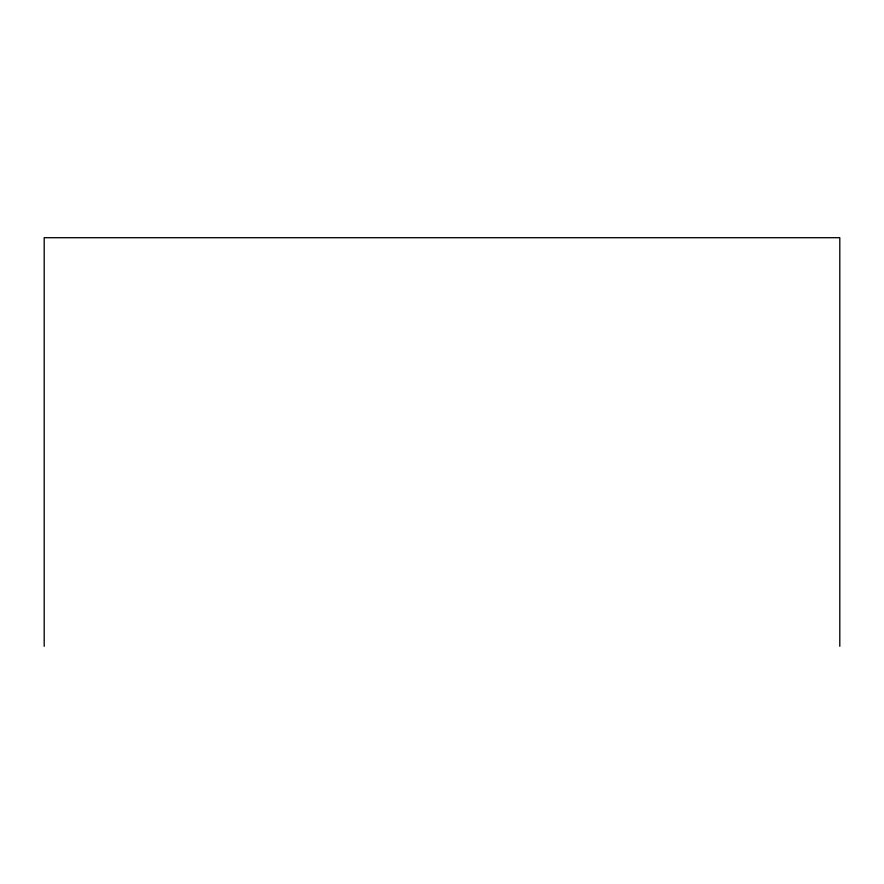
<?xml version="1.0" encoding="UTF-8"?>
<svg xmlns="http://www.w3.org/2000/svg" width="884" height="884" viewBox="0 0 884 884"><rect width="100%" height="100%" fill="white"/><g stroke="black" fill="none" stroke-linecap="round" stroke-linejoin="round"><path stroke-width="1.33" d="M839.8 646.303L839.8 237.697L44.2 237.697L44.2 646.303"/></g></svg>
